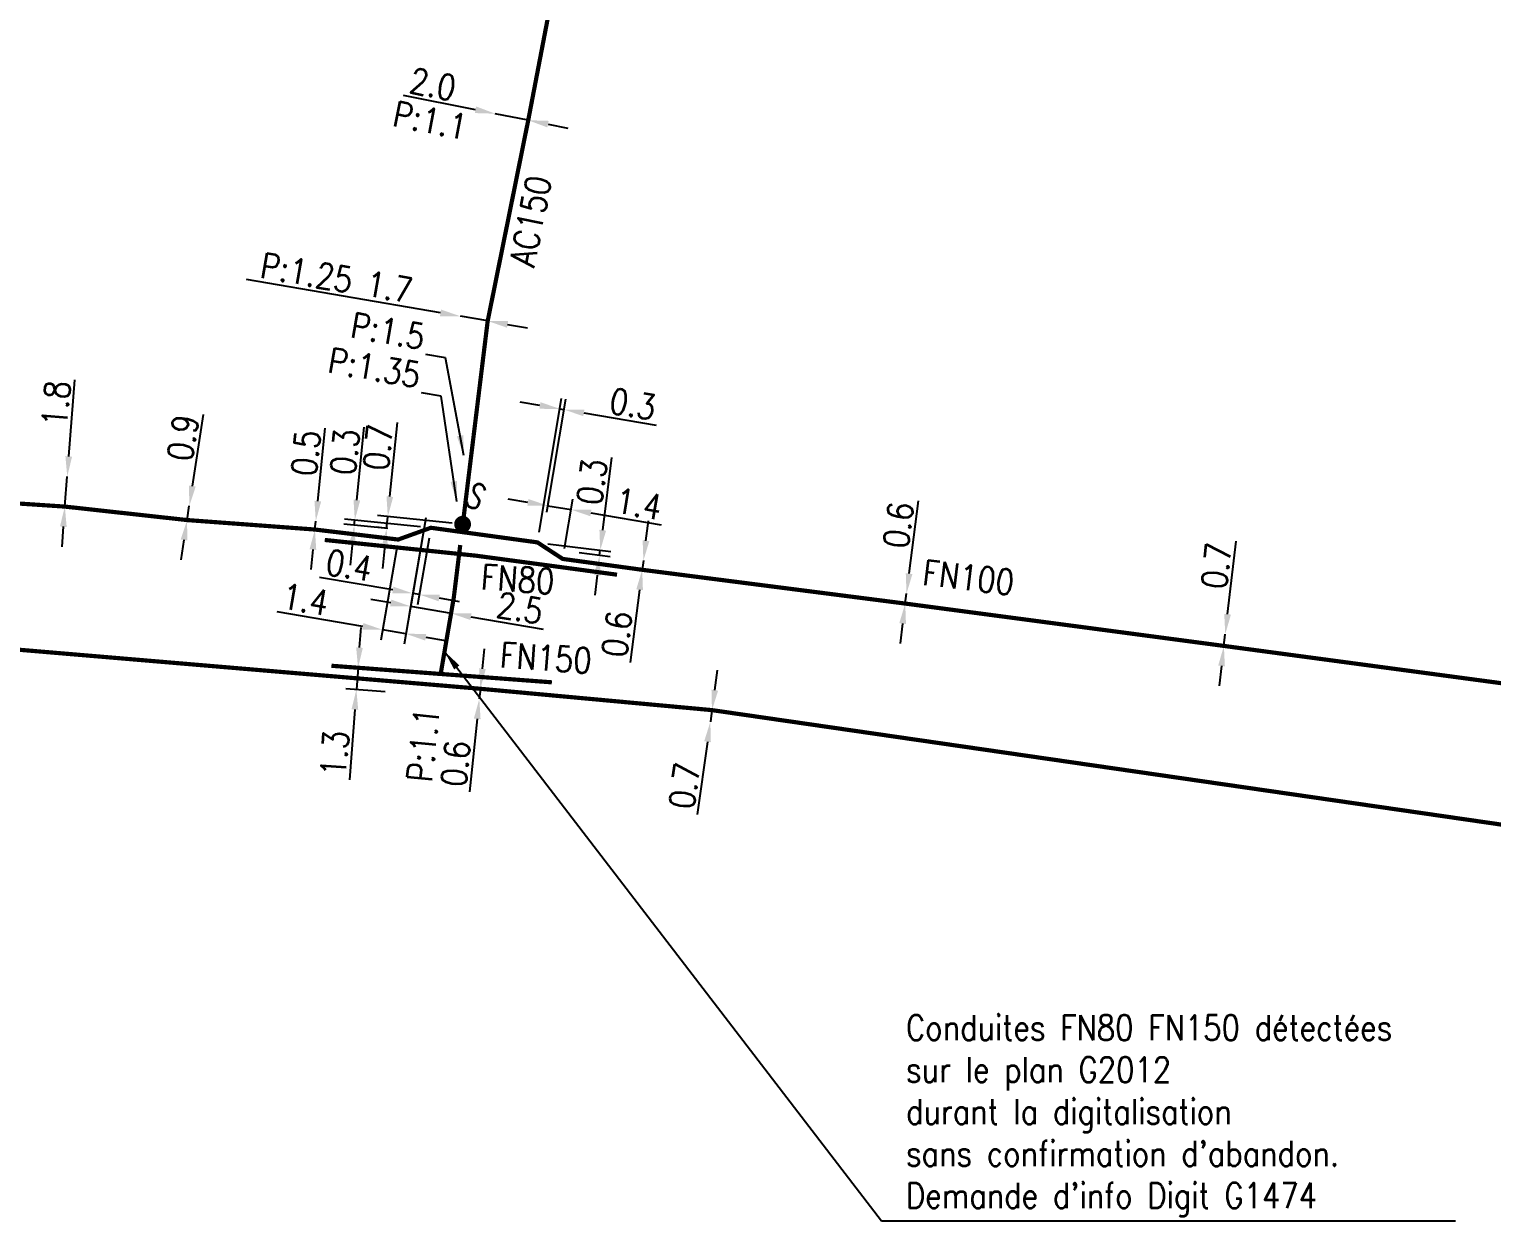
# Model space of a CAD drawing. Header units: millimetres. Extents: x 138988 to 140002, y 128990 to 130001.
# Drawn here: x 139403 to 139490.1, y 129594.3 to 129665.3 of the extents above; entities that cross this region are included whole.
import ezdxf
from ezdxf.enums import TextEntityAlignment as Align

# ---------------------------------------------------------------- set-up
doc = ezdxf.new("R2010")
doc.units = ezdxf.units.MM
doc.header["$PDMODE"] = 34
for name, pattern in [('L_25_AP', [2000, 1000, 1000]), ('L_25_FN', [2000, 1000, 1000]), ('L_25_PE', [2000, 1000, 1000])]:
    doc.linetypes.add(name, pattern=pattern)
doc.layers.get('0').update_dxf_attribs({"linetype": 'CONTINUOUS'})
doc.layers.get('Defpoints').update_dxf_attribs({"linetype": 'CONTINUOUS'})
doc.layers.add('L_150', color=1, linetype='CONTINUOUS')
doc.layers.add('L_300', color=7, linetype='CONTINUOUS')
doc.layers.add('L_150_NC', color=1, linetype='CONTINUOUS', plot=False)
doc.layers.add('No_Print', color=7, linetype='CONTINUOUS', plot=False)
doc.styles.add('G_ROMANS', font='ROMANS.SHX', dxfattribs={"width": 0.75})
doc.styles.get("Standard").update_dxf_attribs({"font": 'romans.shx', "width": 0.85})
doc.dimstyles.get("Standard").update_dxf_attribs({"dimtxt": 1.5, "dimasz": 1.2, "dimexe": 0.625, "dimexo": 0.625, "dimgap": 0.25, "dimtad": 1, "dimdec": 1, "dimzin": 0, "dimdsep": 46, "dimtxsty": 'Standard', "dimcen": -0.5, "dimadec": 0, "dimazin": 0, "dimtfac": 1, "dimtdec": 1, "dimtmove": 0, "dimatfit": 3, "dimfxl": 0, "dimtolj": 1, "dimtzin": 0, "dimarcsym": 0})

# ---------------------------------------------------------------- blocks, each defined once
blk = doc.blocks.new('*D655')
at = {"layer": 'Defpoints', "color": 0, "linetype": 'Continuous', "transparency": 16777216}
for p in [(139428.704, 129648.184), (139428.704, 129648.184), (139430.33, 129647.904)]:
    blk.add_point(p, dxfattribs=at)
at = {"layer": 'L_150', "color": 0, "linetype": 'Continuous', "lineweight": -2, "transparency": 16777216}
for p, q in [((139427.521, 129648.387), (139415.972, 129650.371)), ((139430.33, 129647.904), (139428.704, 129648.184)), ((139431.513, 129647.701), (139432.695, 129647.498))]:
    blk.add_line(p, q, dxfattribs=at)
at = {"layer": 'L_150', "color": 0, "linetype": 'Continuous', "transparency": 16777216}
for points in [[(139427.555, 129648.584), (139427.487, 129648.19), (139428.704, 129648.184)], [(139431.546, 129647.898), (139431.479, 129647.504), (139430.33, 129647.904)]]:
    blk.add_solid(points, dxfattribs=at)
at = {"layer": 'L_150', "color": 0, "linetype": 'Continuous', "transparency": 16777216, "insert": (139421.325, 129650.466), "char_height": 1.5, "attachment_point": 5, "rotation": 350.25278}
blk.add_mtext('\\A1;P:1.25 1.7', dxfattribs=at)
blk = doc.blocks.new('*D656')
at = {"layer": 'Defpoints', "color": 0, "linetype": 'Continuous', "transparency": 16777216}
for p in [(139424.31, 129635.553), (139424.999, 129635.483), (139428.837, 129635.798)]:
    blk.add_point(p, dxfattribs=at)
at = {"layer": 'L_300', "color": 0, "linetype": 'Continuous', "lineweight": -2, "transparency": 16777216}
for p, q in [((139424.502, 129637.443), (139424.949, 129641.863)), ((139428.215, 129635.861), (139423.759, 129636.312)), ((139424.31, 129635.553), (139424.381, 129636.249)), ((139424.377, 129635.546), (139423.689, 129635.616)), ((139424.189, 129634.359), (139424.069, 129633.165))]:
    blk.add_line(p, q, dxfattribs=at)
at = {"layer": 'L_300', "color": 0, "linetype": 'Continuous', "transparency": 16777216}
for points in [[(139424.303, 129637.463), (139424.701, 129637.423), (139424.381, 129636.249)], [(139423.99, 129634.379), (139424.388, 129634.339), (139424.31, 129635.553)]]:
    blk.add_solid(points, dxfattribs=at)
at = {"layer": 'L_300', "color": 0, "linetype": 'Continuous', "transparency": 16777216, "insert": (139423.795, 129640.386), "char_height": 1.5, "attachment_point": 5, "rotation": 84.21681}
blk.add_mtext('\\A1;0.7', dxfattribs=at)
blk = doc.blocks.new('L_300_11')
at = {"color": 0, "linetype": 'Continuous', "const_width": 0.497, "flags": 128}
blk.add_lwpolyline([(-0.252, 0, 1), (0.252, 0, 1)], format="xyb", close=True, dxfattribs=at)
at = {"color": 0, "linetype": 'Continuous', "style": 'G_ROMANS', "width": 0.75}
blk.add_text('S', height=1.5, dxfattribs=at).set_placement((0, 1.85), align=Align.MIDDLE)
at = {"color": 0, "linetype": 'Continuous', "width": 0.75, "flags": 3}
for tag, p in [('DEF_LEG', (0, -5)), ('DEF_COUP', (0, -7.5)), ('DEF_TYPE', (0, -10))]:
    blk.add_attdef(tag, text='', height=1.2, dxfattribs=at).set_placement(p, align=Align.MIDDLE)
blk = doc.blocks.new('*D679')
at = {"layer": 'Defpoints', "color": 0, "linetype": 'Continuous', "transparency": 16777216}
for p in [(139405.288, 129638.645), (139405.288, 129638.645), (139405.148, 129636.85)]:
    blk.add_point(p, dxfattribs=at)
at = {"layer": 'L_150', "color": 0, "linetype": 'Continuous', "lineweight": -2, "transparency": 16777216}
for p, q in [((139405.381, 129639.841), (139405.735, 129644.396)), ((139405.148, 129636.85), (139405.288, 129638.645)), ((139405.055, 129635.654), (139404.962, 129634.457))]:
    blk.add_line(p, q, dxfattribs=at)
at = {"layer": 'L_150', "color": 0, "linetype": 'Continuous', "transparency": 16777216}
for points in [[(139405.181, 129639.856), (139405.58, 129639.825), (139405.288, 129638.645)], [(139404.856, 129635.669), (139405.255, 129635.638), (139405.148, 129636.85)]]:
    blk.add_solid(points, dxfattribs=at)
at = {"layer": 'L_150', "color": 0, "linetype": 'Continuous', "transparency": 16777216, "insert": (139404.622, 129642.983), "char_height": 1.5, "attachment_point": 5, "rotation": 85.5544}
blk.add_mtext('\\A1;1.8', dxfattribs=at)
blk = doc.blocks.new('*D680')
at = {"layer": 'Defpoints', "color": 0, "linetype": 'Continuous', "transparency": 16777216}
for p in [(139412.557, 129636.887), (139412.557, 129636.887), (139412.427, 129636.047)]:
    blk.add_point(p, dxfattribs=at)
at = {"layer": 'L_150', "color": 0, "linetype": 'Continuous', "lineweight": -2, "transparency": 16777216}
for p, q in [((139412.742, 129638.073), (139413.407, 129642.332)), ((139412.427, 129636.047), (139412.557, 129636.887)), ((139412.242, 129634.861), (139412.057, 129633.676))]:
    blk.add_line(p, q, dxfattribs=at)
at = {"layer": 'L_150', "color": 0, "linetype": 'Continuous', "transparency": 16777216}
for points in [[(139412.545, 129638.103), (139412.94, 129638.042), (139412.557, 129636.887)], [(139412.044, 129634.892), (139412.439, 129634.831), (139412.427, 129636.047)]]:
    blk.add_solid(points, dxfattribs=at)
at = {"layer": 'L_150', "color": 0, "linetype": 'Continuous', "transparency": 16777216, "insert": (139412.179, 129640.949), "char_height": 1.5, "attachment_point": 5, "rotation": 81.13565}
blk.add_mtext('\\A1;0.9', dxfattribs=at)
blk = doc.blocks.new('*D681')
at = {"layer": 'Defpoints', "color": 0, "linetype": 'Continuous', "transparency": 16777216}
for p in [(139420.041, 129635.483), (139420.092, 129635.98), (139420.092, 129635.98)]:
    blk.add_point(p, dxfattribs=at)
at = {"layer": 'L_150', "color": 0, "linetype": 'Continuous', "lineweight": -2, "transparency": 16777216}
for p, q in [((139420.213, 129637.174), (139420.653, 129641.523)), ((139420.041, 129635.483), (139420.092, 129635.98)), ((139419.921, 129634.289), (139419.8, 129633.095))]:
    blk.add_line(p, q, dxfattribs=at)
at = {"layer": 'L_150', "color": 0, "linetype": 'Continuous', "transparency": 16777216}
for points in [[(139420.014, 129637.194), (139420.412, 129637.154), (139420.092, 129635.98)], [(139419.722, 129634.309), (139420.12, 129634.269), (139420.041, 129635.483)]]:
    blk.add_solid(points, dxfattribs=at)
at = {"layer": 'L_150', "color": 0, "linetype": 'Continuous', "transparency": 16777216, "insert": (139419.499, 129640.046), "char_height": 1.5, "attachment_point": 5, "rotation": 84.21681}
blk.add_mtext('\\A1;0.5', dxfattribs=at)
blk = doc.blocks.new('*D682')
at = {"layer": 'Defpoints', "color": 0, "linetype": 'Continuous', "transparency": 16777216}
for p in [(139422.387, 129635.748), (139424.999, 129635.483), (139426.946, 129635.588)]:
    blk.add_point(p, dxfattribs=at)
at = {"layer": 'L_150', "color": 0, "linetype": 'Continuous', "lineweight": -2, "transparency": 16777216}
for p, q in [((139422.538, 129637.24), (139422.978, 129641.589)), ((139424.377, 129635.546), (139421.765, 129635.811)), ((139426.324, 129635.651), (139421.795, 129636.109)), ((139422.387, 129635.748), (139422.417, 129636.046)), ((139422.266, 129634.554), (139422.145, 129633.36))]:
    blk.add_line(p, q, dxfattribs=at)
at = {"layer": 'L_150', "color": 0, "linetype": 'Continuous', "transparency": 16777216}
for points in [[(139422.339, 129637.26), (139422.737, 129637.22), (139422.417, 129636.046)], [(139422.067, 129634.574), (139422.465, 129634.534), (139422.387, 129635.748)]]:
    blk.add_solid(points, dxfattribs=at)
at = {"layer": 'L_150', "color": 0, "linetype": 'Continuous', "transparency": 16777216, "insert": (139421.824, 129640.112), "char_height": 1.5, "attachment_point": 5, "rotation": 84.21681}
blk.add_mtext('\\A1;0.3', dxfattribs=at)
blk = doc.blocks.new('*D683')
at = {"layer": 'Defpoints', "color": 0, "linetype": 'Continuous', "transparency": 16777216}
for p in [(139434.873, 129642.629), (139433.742, 129635.894), (139433.291, 129634.718)]:
    blk.add_point(p, dxfattribs=at)
at = {"layer": 'L_150', "color": 0, "linetype": 'Continuous', "lineweight": -2, "transparency": 16777216}
for p, q in [((139433.395, 129635.334), (139434.73, 129643.287)), ((139433.846, 129636.511), (139434.977, 129643.246)), ((139433.443, 129642.869), (139432.26, 129643.068)), ((139434.627, 129642.671), (139434.873, 129642.629)), ((139436.057, 129642.431), (139440.368, 129641.707))]:
    blk.add_line(p, q, dxfattribs=at)
at = {"layer": 'L_150', "color": 0, "linetype": 'Continuous', "transparency": 16777216}
for points in [[(139433.476, 129643.067), (139433.41, 129642.672), (139434.627, 129642.671)], [(139436.09, 129642.628), (139436.024, 129642.233), (139434.873, 129642.629)]]:
    blk.add_solid(points, dxfattribs=at)
at = {"layer": 'L_150', "color": 0, "linetype": 'Continuous', "transparency": 16777216, "insert": (139438.97, 129642.955), "char_height": 1.5, "attachment_point": 5, "rotation": 350.46793}
blk.add_mtext('\\A1;0.3', dxfattribs=at)
blk = doc.blocks.new('*D684')
at = {"layer": 'Defpoints', "color": 0, "linetype": 'Continuous', "transparency": 16777216}
for p in [(139433.912, 129636.902), (139433.742, 129635.894), (139434.799, 129633.733)]:
    blk.add_point(p, dxfattribs=at)
at = {"layer": 'L_150', "color": 0, "linetype": 'Continuous', "lineweight": -2, "transparency": 16777216}
for p, q in [((139432.728, 129637.101), (139431.545, 129637.3)), ((139433.846, 129636.511), (139434.015, 129637.519)), ((139434.903, 129634.35), (139435.396, 129637.287)), ((139433.912, 129636.902), (139435.292, 129636.67)), ((139436.476, 129636.472), (139440.667, 129635.768))]:
    blk.add_line(p, q, dxfattribs=at)
at = {"layer": 'L_150', "color": 0, "linetype": 'Continuous', "transparency": 16777216}
for points in [[(139432.761, 129637.298), (139432.695, 129636.904), (139433.912, 129636.902)], [(139436.509, 129636.669), (139436.443, 129636.274), (139435.292, 129636.67)]]:
    blk.add_solid(points, dxfattribs=at)
at = {"layer": 'L_150', "color": 0, "linetype": 'Continuous', "transparency": 16777216, "insert": (139439.329, 129637.007), "char_height": 1.5, "attachment_point": 5, "rotation": 350.46793}
blk.add_mtext('\\A1;1.4', dxfattribs=at)
blk = doc.blocks.new('*D685')
at = {"layer": 'Defpoints', "color": 0, "linetype": 'Continuous', "transparency": 16777216}
for p in [(139433.291, 129634.718), (139435.156, 129634.183), (139436.998, 129633.954)]:
    blk.add_point(p, dxfattribs=at)
at = {"layer": 'L_150', "color": 0, "linetype": 'Continuous', "lineweight": -2, "transparency": 16777216}
for p, q in [((139437.183, 129635.443), (139437.723, 129639.781)), ((139433.911, 129634.641), (139437.656, 129634.175)), ((139435.776, 129634.106), (139437.618, 129633.877)), ((139436.998, 129633.954), (139437.035, 129634.252)), ((139436.85, 129632.763), (139436.702, 129631.573))]:
    blk.add_line(p, q, dxfattribs=at)
at = {"layer": 'L_150', "color": 0, "linetype": 'Continuous', "transparency": 16777216}
for points in [[(139436.985, 129635.467), (139437.382, 129635.418), (139437.035, 129634.252)], [(139436.652, 129632.788), (139437.049, 129632.739), (139436.998, 129633.954)]]:
    blk.add_solid(points, dxfattribs=at)
at = {"layer": 'L_150', "color": 0, "linetype": 'Continuous', "transparency": 16777216, "insert": (139436.535, 129638.331), "char_height": 1.5, "attachment_point": 5, "rotation": 82.90784}
blk.add_mtext('\\A1;0.3', dxfattribs=at)
blk = doc.blocks.new('*D686')
at = {"layer": 'Defpoints', "color": 0, "linetype": 'Continuous', "transparency": 16777216}
for p in [(139439.603, 129633.63), (139439.603, 129633.63), (139439.532, 129633.085)]:
    blk.add_point(p, dxfattribs=at)
at = {"layer": 'L_150', "color": 0, "linetype": 'Continuous', "lineweight": -2, "transparency": 16777216}
for p, q in [((139439.757, 129634.82), (139439.912, 129636.01)), ((139439.603, 129633.63), (139439.532, 129633.085)), ((139439.378, 129631.895), (139438.815, 129627.56))]:
    blk.add_line(p, q, dxfattribs=at)
at = {"layer": 'L_150', "color": 0, "linetype": 'Continuous', "transparency": 16777216}
for points in [[(139439.559, 129634.846), (139439.956, 129634.794), (139439.603, 129633.63)], [(139439.179, 129631.92), (139439.576, 129631.869), (139439.532, 129633.085)]]:
    blk.add_solid(points, dxfattribs=at)
at = {"layer": 'L_150', "color": 0, "linetype": 'Continuous', "transparency": 16777216, "insert": (139438.027, 129629.261), "char_height": 1.5, "attachment_point": 5, "rotation": 82.60412}
blk.add_mtext('\\A1;0.6', dxfattribs=at)
blk = doc.blocks.new('*D687')
at = {"layer": 'Defpoints', "color": 0, "linetype": 'Continuous', "transparency": 16777216}
for p in [(139455.197, 129631.074), (139455.274, 129631.669), (139455.274, 129631.669)]:
    blk.add_point(p, dxfattribs=at)
at = {"layer": 'L_150', "color": 0, "linetype": 'Continuous', "lineweight": -2, "transparency": 16777216}
for p, q in [((139455.428, 129632.859), (139455.99, 129637.194)), ((139455.197, 129631.074), (139455.274, 129631.669)), ((139455.043, 129629.884), (139454.889, 129628.694))]:
    blk.add_line(p, q, dxfattribs=at)
at = {"layer": 'L_150', "color": 0, "linetype": 'Continuous', "transparency": 16777216}
for points in [[(139455.23, 129632.884), (139455.627, 129632.833), (139455.274, 129631.669)], [(139454.845, 129629.909), (139455.242, 129629.858), (139455.197, 129631.074)]]:
    blk.add_solid(points, dxfattribs=at)
at = {"layer": 'L_150', "color": 0, "linetype": 'Continuous', "transparency": 16777216, "insert": (139454.794, 129635.75), "char_height": 1.5, "attachment_point": 5, "rotation": 82.62171}
blk.add_mtext('\\A1;0.6', dxfattribs=at)
blk = doc.blocks.new('*D688')
at = {"layer": 'Defpoints', "color": 0, "linetype": 'Continuous', "transparency": 16777216}
for p in [(139474.175, 129628.552), (139474.256, 129629.248), (139474.256, 129629.248)]:
    blk.add_point(p, dxfattribs=at)
at = {"layer": 'L_150', "color": 0, "linetype": 'Continuous', "lineweight": -2, "transparency": 16777216}
for p, q in [((139474.395, 129630.44), (139474.902, 129634.781)), ((139474.175, 129628.552), (139474.256, 129629.248)), ((139474.035, 129627.361), (139473.896, 129626.169))]:
    blk.add_line(p, q, dxfattribs=at)
at = {"layer": 'L_150', "color": 0, "linetype": 'Continuous', "transparency": 16777216}
for points in [[(139474.196, 129630.463), (139474.594, 129630.416), (139474.256, 129629.248)], [(139473.837, 129627.384), (139474.234, 129627.337), (139474.175, 129628.552)]]:
    blk.add_solid(points, dxfattribs=at)
at = {"layer": 'L_150', "color": 0, "linetype": 'Continuous', "transparency": 16777216, "insert": (139473.725, 129633.322), "char_height": 1.5, "attachment_point": 5, "rotation": 83.3358}
blk.add_mtext('\\A1;0.7', dxfattribs=at)
blk = doc.blocks.new('*D692')
at = {"layer": 'Defpoints', "color": 0, "linetype": 'Continuous', "transparency": 16777216}
for p in [(139426.749, 129636.804), (139426.946, 129635.588), (139425.869, 129631.679)]:
    blk.add_point(p, dxfattribs=at)
at = {"layer": 'L_150', "color": 0, "linetype": 'Continuous', "lineweight": -2, "transparency": 16777216}
for p, q in [((139426.643, 129636.188), (139425.763, 129631.063)), ((139426.84, 129634.972), (139426.157, 129630.995)), ((139424.686, 129631.882), (139420.318, 129632.632)), ((139426.263, 129631.611), (139425.869, 129631.679)), ((139427.445, 129631.408), (139428.628, 129631.205))]:
    blk.add_line(p, q, dxfattribs=at)
at = {"layer": 'L_150', "color": 0, "linetype": 'Continuous', "transparency": 16777216}
for points in [[(139424.72, 129632.079), (139424.652, 129631.685), (139425.869, 129631.679)], [(139427.479, 129631.605), (139427.412, 129631.211), (139426.263, 129631.611)]]:
    blk.add_solid(points, dxfattribs=at)
at = {"layer": 'L_150', "color": 0, "linetype": 'Continuous', "transparency": 16777216, "insert": (139422.08, 129633.344), "char_height": 1.5, "attachment_point": 5, "rotation": 350.25278}
blk.add_mtext('\\A1;0.4', dxfattribs=at)
blk = doc.blocks.new('*D693')
at = {"layer": 'Defpoints', "color": 0, "linetype": 'Continuous', "transparency": 16777216}
for p in [(139426.749, 129636.804), (139424.999, 129634.887), (139425.455, 129629.274)]:
    blk.add_point(p, dxfattribs=at)
at = {"layer": 'L_150', "color": 0, "linetype": 'Continuous', "lineweight": -2, "transparency": 16777216}
for p, q in [((139426.643, 129636.188), (139425.35, 129628.658)), ((139424.893, 129634.271), (139423.97, 129628.895)), ((139422.893, 129629.714), (139417.794, 129630.59)), ((139425.455, 129629.274), (139424.076, 129629.511)), ((139426.638, 129629.07), (139427.821, 129628.867))]:
    blk.add_line(p, q, dxfattribs=at)
at = {"layer": 'L_150', "color": 0, "linetype": 'Continuous', "transparency": 16777216}
for points in [[(139422.927, 129629.911), (139422.859, 129629.517), (139424.076, 129629.511)], [(139426.672, 129629.268), (139426.604, 129628.873), (139425.455, 129629.274)]]:
    blk.add_solid(points, dxfattribs=at)
at = {"layer": 'L_150', "color": 0, "linetype": 'Continuous', "transparency": 16777216, "insert": (139419.466, 129631.317), "char_height": 1.5, "attachment_point": 5, "rotation": 350.25278}
blk.add_mtext('\\A1;1.4', dxfattribs=at)
blk = doc.blocks.new('*D704')
at = {"layer": 'Defpoints', "color": 0, "linetype": 'Continuous', "transparency": 16777216}
for p in [(139429.894, 129625.999), (139429.831, 129625.402), (139429.831, 129625.402)]:
    blk.add_point(p, dxfattribs=at)
at = {"layer": 'L_150', "color": 0, "linetype": 'Continuous', "lineweight": -2, "transparency": 16777216}
for p, q in [((139430.018, 129627.192), (139430.143, 129628.386)), ((139429.894, 129625.999), (139429.831, 129625.402)), ((139429.707, 129624.209), (139429.252, 129619.861))]:
    blk.add_line(p, q, dxfattribs=at)
at = {"layer": 'L_150', "color": 0, "linetype": 'Continuous', "transparency": 16777216}
for points in [[(139429.82, 129627.213), (139430.217, 129627.172), (139429.894, 129625.999)], [(139429.508, 129624.229), (139429.906, 129624.188), (139429.831, 129625.402)]]:
    blk.add_solid(points, dxfattribs=at)
at = {"layer": 'L_150', "color": 0, "linetype": 'Continuous', "transparency": 16777216, "insert": (139428.423, 129621.542), "char_height": 1.5, "attachment_point": 5, "rotation": 84.03377}
blk.add_mtext('\\A1;0.6', dxfattribs=at)
blk = doc.blocks.new('*D705')
at = {"layer": 'Defpoints', "color": 0, "linetype": 'Continuous', "transparency": 16777216}
for p in [(139443.59, 129624.034), (139443.59, 129624.034), (139443.688, 129624.728)]:
    blk.add_point(p, dxfattribs=at)
at = {"layer": 'L_150', "color": 0, "linetype": 'Continuous', "lineweight": -2, "transparency": 16777216}
for p, q in [((139443.856, 129625.916), (139444.023, 129627.104)), ((139443.688, 129624.728), (139443.59, 129624.034)), ((139443.423, 129622.846), (139442.813, 129618.518))]:
    blk.add_line(p, q, dxfattribs=at)
at = {"layer": 'L_150', "color": 0, "linetype": 'Continuous', "transparency": 16777216}
for points in [[(139443.658, 129625.944), (139444.054, 129625.888), (139443.688, 129624.728)], [(139443.225, 129622.874), (139443.621, 129622.818), (139443.59, 129624.034)]]:
    blk.add_solid(points, dxfattribs=at)
at = {"layer": 'L_150', "color": 0, "linetype": 'Continuous', "transparency": 16777216, "insert": (139442.044, 129620.227), "char_height": 1.5, "attachment_point": 5, "rotation": 81.97995}
blk.add_mtext('\\A1;0.7', dxfattribs=at)
blk = doc.blocks.new('*D772')
at = {"layer": 'Defpoints', "color": 0, "linetype": 'Continuous', "transparency": 16777216}
for p in [(139426.749, 129636.804), (139428.312, 129631.435), (139425.736, 129630.91)]:
    blk.add_point(p, dxfattribs=at)
at = {"layer": 'L_150_NC', "color": 0, "linetype": 'Continuous', "lineweight": -2, "transparency": 16777216}
for p, q in [((139426.643, 129636.188), (139425.631, 129630.294)), ((139424.554, 129631.113), (139423.371, 129631.316)), ((139425.736, 129630.91), (139428.151, 129630.495)), ((139428.207, 129630.819), (139428.045, 129629.879)), ((139429.334, 129630.292), (139433.642, 129629.552))]:
    blk.add_line(p, q, dxfattribs=at)
at = {"layer": 'L_150_NC', "color": 0, "linetype": 'Continuous', "transparency": 16777216}
for points in [[(139424.588, 129631.31), (139424.52, 129630.916), (139425.736, 129630.91)], [(139429.368, 129630.489), (139429.3, 129630.095), (139428.151, 129630.495)]]:
    blk.add_solid(points, dxfattribs=at)
at = {"layer": 'L_150_NC', "color": 0, "linetype": 'Continuous', "transparency": 16777216, "insert": (139432.249, 129630.806), "char_height": 1.5, "attachment_point": 5, "rotation": 350.25278}
blk.add_mtext('\\A1;2.5', dxfattribs=at)
blk = doc.blocks.new('*D773')
at = {"layer": 'Defpoints', "color": 0, "linetype": 'Continuous', "transparency": 16777216}
for p in [(139422.607, 129627.251), (139422.51, 129625.955), (139424.854, 129625.778)]:
    blk.add_point(p, dxfattribs=at)
at = {"layer": 'L_150_NC', "color": 0, "linetype": 'Continuous', "lineweight": -2, "transparency": 16777216}
for p, q in [((139422.697, 129628.448), (139422.787, 129629.644)), ((139422.607, 129627.251), (139422.51, 129625.955)), ((139424.231, 129625.825), (139421.886, 129626.002)), ((139422.42, 129624.758), (139422.105, 129620.581))]:
    blk.add_line(p, q, dxfattribs=at)
at = {"layer": 'L_150_NC', "color": 0, "linetype": 'Continuous', "transparency": 16777216}
for points in [[(139422.498, 129628.463), (139422.896, 129628.433), (139422.607, 129627.251)], [(139422.22, 129624.773), (139422.619, 129624.743), (139422.51, 129625.955)]]:
    blk.add_solid(points, dxfattribs=at)
at = {"layer": 'L_150_NC', "color": 0, "linetype": 'Continuous', "transparency": 16777216, "insert": (139421.22, 129622.146), "char_height": 1.5, "attachment_point": 5, "rotation": 85.69959}
blk.add_mtext('\\A1;1.3', dxfattribs=at)
blk = doc.blocks.new('*D1253')
at = {"layer": 'Defpoints', "color": 0, "linetype": 'Continuous', "transparency": 16777216}
for p in [(139430.783, 129660.249), (139430.783, 129660.249), (139432.745, 129659.86)]:
    blk.add_point(p, dxfattribs=at)
at = {"layer": 'L_150', "color": 0, "linetype": 'Continuous', "lineweight": -2, "transparency": 16777216}
for p, q in [((139429.606, 129660.482), (139425.318, 129661.332)), ((139432.745, 129659.86), (139430.783, 129660.249)), ((139433.922, 129659.627), (139435.099, 129659.394))]:
    blk.add_line(p, q, dxfattribs=at)
at = {"layer": 'L_150', "color": 0, "linetype": 'Continuous', "transparency": 16777216}
for points in [[(139429.645, 129660.679), (139429.567, 129660.286), (139430.783, 129660.249)], [(139433.961, 129659.823), (139433.883, 129659.431), (139432.745, 129659.86)]]:
    blk.add_solid(points, dxfattribs=at)
at = {"layer": 'L_150', "color": 0, "linetype": 'Continuous', "transparency": 16777216, "insert": (139427.068, 129662.005), "char_height": 1.5, "attachment_point": 5, "rotation": 348.79319}
blk.add_mtext('\\A1;2.0', dxfattribs=at)

msp = doc.modelspace()

# ---------------------------------------------------------------- linework, layer by layer
at = {"layer": 'L_150', "linetype": 'L_25_AP', "const_width": 0.25, "flags": 128}
msp.add_lwpolyline([(139428.79, 129635.335), (139430.33, 129647.904), (139432.745, 129659.86), (139437.48, 129684.58), (139443.614, 129716.971), (139445.798, 129725.596), (139449.926, 129747.835), (139456.397, 129781.959), (139461.646, 129807.86), (139466.801, 129836.041), (139466.928, 129836.719), (139469.879, 129851.723), (139473.439, 129871.788), (139474.071, 129875.345), (139476.008, 129878.054)], dxfattribs=at)
at = {"layer": 'L_150', "linetype": 'L_25_FN', "const_width": 0.25, "flags": 128}
msp.add_lwpolyline([(139512.377, 129623.502), (139508.428, 129624.194), (139504.517, 129624.474), (139474.175, 129628.552), (139455.197, 129631.074), (139439.532, 129633.085), (139434.799, 129633.733), (139433.291, 129634.718), (139428.79, 129635.335), (139426.946, 129635.588), (139424.999, 129634.887), (139420.041, 129635.483), (139412.427, 129636.047), (139405.148, 129636.85), (139386.518, 129638.085)], dxfattribs=at)
at = {"layer": 'L_150', "linetype": 'L_25_PE', "const_width": 0.25, "flags": 128}
msp.add_lwpolyline([(139594.503, 129601.677), (139559.301, 129607.805), (139517.223, 129614.007), (139498.784, 129616.737), (139443.688, 129624.728), (139429.894, 129625.999), (139427.415, 129626.209), (139427.415, 129626.209), (139383.473, 129629.927)], dxfattribs=at)
at = {"layer": 'L_150_NC', "linetype": 'L_25_FN', "const_width": 0.25, "flags": 128}
for points in [[(139420.628, 129634.862), (139429.636, 129633.925), (139438.034, 129632.793)], [(139427.53, 129626.881), (139428.312, 129631.435), (139428.695, 129634.56)]]:
    msp.add_lwpolyline(points, dxfattribs=at)
at = {"layer": 'L_150_NC', "linetype": 'L_25_FN', "flags": 128}
msp.add_lwpolyline([(139421.024, 129627.37, 0.25, 0.25, 0), (139422.607, 129627.251, 0.25, 0.25, 0), (139427.53, 129626.881, 0.25, 0.25, 0), (139434.153, 129626.383, 0, 0, 0)], format="xyseb", dxfattribs=at)

# ---------------------------------------------------------------- block references
at = {"layer": 'L_300', "rotation": 334.3590088008332}
msp.add_blockref('L_300_11', (139428.837, 129635.798), dxfattribs=at)

# ---------------------------------------------------------------- texts
at = {"layer": 'L_150', "linetype": 'Continuous', "width": 0.85}
msp.add_text('P:1.1', height=1.5, rotation=348.79319, dxfattribs=at).set_placement((139424.584, 129659.539))
for s, rotation, p in [('AC150', 78.69454, (139432.882, 129653.858)), ('FN100', 353.3358, (139458.963, 129632.629))]:
    msp.add_text(s, height=1.5, rotation=rotation, dxfattribs=at).set_placement(p, align=Align.MIDDLE)
at = {"layer": 'L_150', "linetype": 'Continuous', "char_height": 1.5}
for s, insert, attachment_point, rotation in [('P:1.5', (139426.44, 129646.192), 9, 350.25278), ('P:1.35', (139426.182, 129643.909), 9, 350.25278), ('P:1.1', (139426.26, 129620.467), 4, 84.03377)]:
    msp.add_mtext(s, dxfattribs=dict(at, insert=insert, attachment_point=attachment_point, rotation=rotation))
at = {"layer": 'L_150_NC', "linetype": 'Continuous', "width": 0.85}
for s, p in [('FN80', (139432.123, 129632.527)), ('FN150', (139433.798, 129627.84))]:
    msp.add_text(s, height=1.5, rotation=356.08772, dxfattribs=at).set_placement(p, align=Align.MIDDLE)
at = {"layer": 'No_Print', "linetype": 'Continuous', "insert": (139455.241, 129594.566), "char_height": 1.5, "attachment_point": 7}
msp.add_mtext("Conduites FN80 FN150 détectées\\Psur le plan G2012\\Pdurant la digitalisation\\Psans confirmation d'abandon.\\PDemande d'info Digit G1474", dxfattribs=at)

# ---------------------------------------------------------------- dimensions: what is measured, and where the dimension line sits
at = {"layer": 'L_150', "linetype": 'Continuous'}
for base, p1, p2, angle, picture, middle in [((139430.783, 129660.249), (139432.745, 129659.86), (139430.783, 129660.249), 348.79319, '*D1253', (139426.873, 129661.024)), ((139405.288, 129638.645), (139405.148, 129636.85), (139405.288, 129638.645), 265.5544, '*D679', (139405.619, 129642.905)), ((139434.873, 129642.629), (139433.291, 129634.718), (139433.742, 129635.894), 170.46793, '*D683', (139438.804, 129641.969)), ((139412.5575, 129636.887), (139412.4265, 129636.0471), (139412.5575, 129636.887), 261.13565, '*D680', (139413.167, 129640.7951)), ((139420.092, 129635.98), (139420.041, 129635.483), (139420.092, 129635.98), 264.21681, '*D681', (139420.493, 129639.946)), ((139422.387, 129635.748), (139426.946, 129635.588), (139424.999, 129635.483), 84.21681, '*D682', (139422.819, 129640.012)), ((139436.998, 129633.954), (139433.291, 129634.718), (139435.156, 129634.183), 82.90784, '*D685', (139437.527, 129638.207)), ((139433.912, 129636.902), (139434.799, 129633.733), (139433.742, 129635.894), 350.46793, '*D684', (139439.163, 129636.02)), ((139455.274, 129631.669), (139455.197, 129631.074), (139455.274, 129631.669), 262.62171, '*D687', (139455.786, 129635.621)), ((139425.455, 129629.274), (139424.999, 129634.887), (139426.749, 129636.804), 170.25278, '*D693', (139419.297, 129630.332)), ((139425.869, 129631.679), (139426.946, 129635.588), (139426.749, 129636.804), 350.25278, '*D692', (139421.91, 129632.359)), ((139439.603, 129633.63), (139439.532, 129633.085), (139439.603, 129633.63), 262.60412, '*D686', (139439.019, 129629.132)), ((139474.256, 129629.248), (139474.175, 129628.552), (139474.256, 129629.248), 263.3358, '*D688', (139474.718, 129633.206)), ((139429.831, 129625.402), (139429.894, 129625.999), (139429.831, 129625.402), 84.03377, '*D704', (139429.417, 129621.438)), ((139443.59, 129624.034), (139443.688, 129624.728), (139443.59, 129624.034), 81.97995, '*D705', (139443.034, 129620.088))]:
    dim = msp.add_linear_dim(base=base, p1=p1, p2=p2, angle=angle, dimstyle='Standard', dxfattribs=at)
    dim.commit()
    dim.dimension.update_dxf_attribs({"geometry": picture, "text_midpoint": middle, "dimtype": 160})
dim = msp.add_linear_dim(base=(139428.7038, 129648.1837), p1=(139430.33, 129647.9043), p2=(139428.7038, 129648.1837), angle=350.25278, text='P:1.25 <>', dimstyle='Standard', dxfattribs=at)
dim.commit()
dim.dimension.update_dxf_attribs({"geometry": '*D655', "text_midpoint": (139421.1554, 129649.4803), "dimtype": 160})
at = {"layer": 'L_150_NC', "linetype": 'Continuous'}
for base, p1, p2, angle, picture, middle in [((139425.7365, 129630.9101), (139428.3125, 129631.4346), (139426.749, 129636.8042), 350.25278, '*D772', (139432.0793, 129629.8205)), ((139422.51, 129625.955), (139422.607, 129627.251), (139424.854, 129625.778), 85.69959, '*D773', (139422.218, 129622.071))]:
    dim = msp.add_linear_dim(base=base, p1=p1, p2=p2, angle=angle, dimstyle='Standard', dxfattribs=at)
    dim.commit()
    dim.dimension.update_dxf_attribs({"geometry": picture, "text_midpoint": middle, "dimtype": 160})
at = {"layer": 'L_300', "linetype": 'Continuous'}
dim = msp.add_linear_dim(base=(139424.31, 129635.553), p1=(139428.837, 129635.798), p2=(139424.999, 129635.483), angle=84.21681, dimstyle='Standard', dxfattribs=at)
dim.commit()
dim.dimension.update_dxf_attribs({"geometry": '*D656', "text_midpoint": (139424.79, 129640.286), "dimtype": 160})

# ---------------------------------------------------------------- leaders
at = {"layer": 'L_150', "linetype": 'Continuous'}
for points in [[(139428.907, 129639.893), (139427.827, 129645.7), (139426.644, 129645.904)], [(139428.488, 129637.16), (139427.569, 129643.417), (139426.386, 129643.62)]]:
    msp.add_leader(points, dimstyle='Standard', dxfattribs=at)
at = {"layer": 'No_Print', "linetype": 'Continuous', "annotation_type": 0, "has_hookline": 1, "hookline_direction": 0, "text_width": 32.725}
msp.add_leader([(139427.76, 129628.221), (139453.791, 129594.316), (139454.991, 129594.316)], dimstyle='Standard', dxfattribs=at)

doc.saveas('drawing.dxf')
